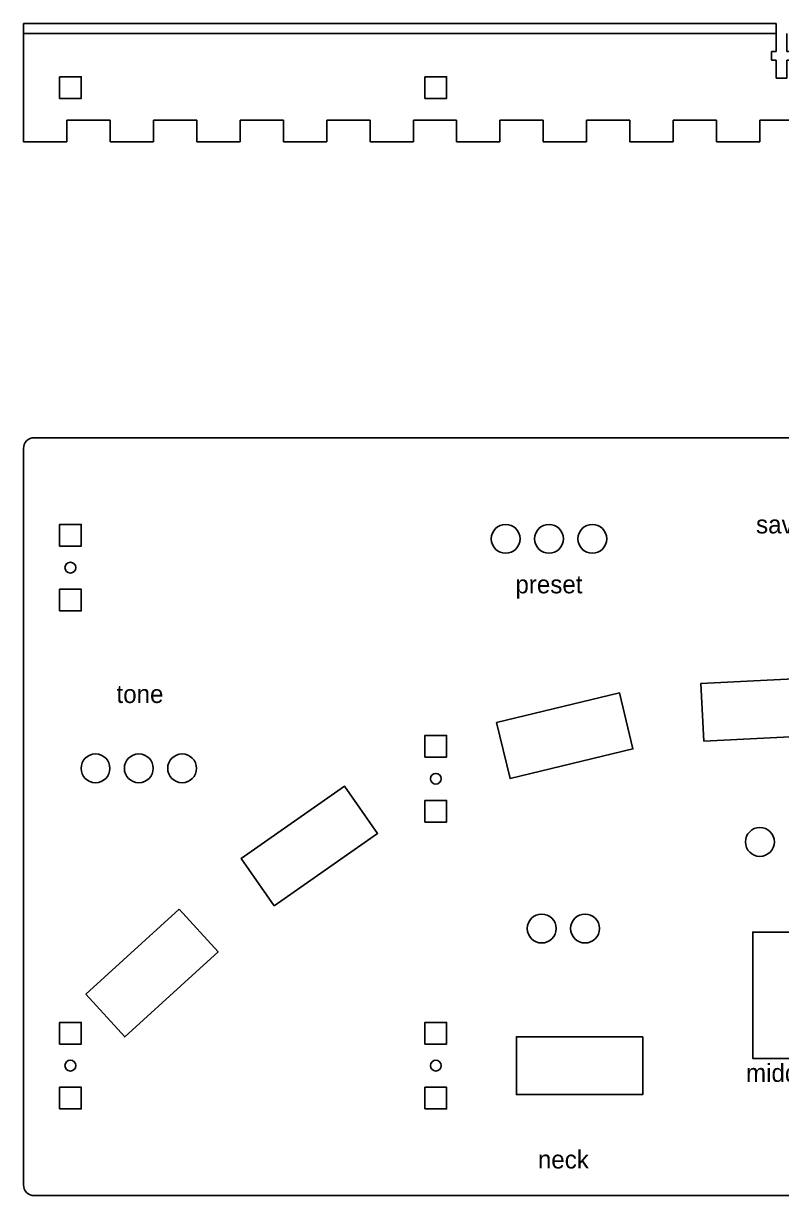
# Model space of a CAD drawing. Header units: millimetres. Extents: x -118 to 856, y -40 to 612.
# Drawn here: x 435.5 to 645.5, y -39.6 to 285.2 of the extents above; entities that cross this region are included whole.
import ezdxf
from ezdxf.enums import TextEntityAlignment as Align

# ---------------------------------------------------------------- set-up
doc = ezdxf.new("R2010")
doc.units = ezdxf.units.MM
doc.layers.add('Holes', color=1, linetype='Continuous')
doc.layers.add('text', color=5, linetype='Continuous')
doc.styles.get("Standard").update_dxf_attribs({"font": 'FreeSans.ttf'})

# ---------------------------------------------------------------- blocks, each defined once
blk = doc.blocks.new('footswitch')
blk.add_lwpolyline([(-22, -8), (-22, 8), (13, 8), (13, -8)], close=True)
blk = doc.blocks.new('Square hole unit')
for points in [[(-3, 6), (-3, 12), (3, 12), (3, 6)], [(-3, -12), (-3, -6), (3, -6), (3, -12)]]:
    blk.add_lwpolyline(points, close=True)
blk.add_circle((0, 0), 1.5)
blk = doc.blocks.new('M3 Bolt Nut Slot')
for p, q in [((-12.4, -3), (-12.4, 0)), ((-12.4, 0), (-7.4, 0)), ((-7.4, 0), (-7.4, 1.25)), ((-7.4, 1.25), (-5, 1.25)), ((-5, 1.25), (-5, 0)), ((-5, 0), (0, 0)), ((-7.4, -3), (-12.4, -3)), ((-7.4, -4.25), (-7.4, -3)), ((0, -3), (-5, -3)), ((-5, -3), (-5, -4.25)), ((-5, -4.25), (-7.4, -4.25))]:
    blk.add_line(p, q)
blk = doc.blocks.new('Front Panel')
for p, q in [((0, 0), (208.5, 0)), ((0, 0), (208.5, 0)), ((0, 0), (208.5, 0)), ((0, 0), (208.5, 0)), ((0, 0), (208.5, 0)), ((0, 0), (208.5, 0)), ((0, 0), (208.5, 0)), ((0, 0), (208.5, 0)), ((0, 0), (208.5, 0)), ((0, 0), (208.5, 0)), ((0, 0), (208.5, 0)), ((0, 0), (208.5, 0)), ((0, 0), (208.5, 0)), ((0, 0), (208.5, 0)), ((0, 0), (208.5, 0)), ((0, 0), (208.5, 0)), ((0, 0), (208.5, 0)), ((0, 0), (208.5, 0)), ((0, 0), (208.5, 0)), ((0, 0), (208.5, 0)), ((0, 0), (208.5, 0)), ((0, 0), (208.5, 0)), ((0, 0), (208.5, 0)), ((0, 0), (208.5, 0)), ((0, 0), (208.5, 0)), ((0, 0), (208.5, 0)), ((0, 0), (208.5, 0)), ((0, 0), (208.5, 0)), ((0, 0), (208.5, 0)), ((0, -32.798), (0, 0)), ((0, 0), (208.5, 0)), ((208.5, -2.798), (208.5, 0)), ((208.5, -2.798), (208.5, 0)), ((208.5, -2.798), (208.5, 0)), ((208.5, -2.798), (208.5, 0)), ((208.5, -2.798), (208.5, 0)), ((208.5, -2.798), (208.5, 0)), ((208.5, -2.798), (208.5, 0)), ((208.5, -2.798), (208.5, 0)), ((208.5, -2.798), (208.5, 0)), ((208.5, -2.798), (208.5, 0)), ((208.5, -2.798), (208.5, 0)), ((208.5, -2.798), (208.5, 0)), ((208.5, -2.798), (208.5, 0)), ((208.5, -2.798), (208.5, 0)), ((208.5, -2.798), (208.5, 0)), ((208.5, -2.798), (208.5, 0)), ((208.5, -2.798), (208.5, 0)), ((208.5, -2.798), (208.5, 0)), ((208.5, -2.798), (208.5, 0)), ((208.5, -2.798), (208.5, 0)), ((208.5, -2.798), (208.5, 0)), ((208.5, -2.798), (208.5, 0)), ((208.5, -2.798), (208.5, 0)), ((208.5, -2.798), (208.5, 0)), ((208.5, -2.798), (208.5, 0)), ((208.5, -2.798), (208.5, 0)), ((208.5, -2.798), (208.5, 0)), ((208.5, -2.798), (208.5, 0)), ((208.5, -2.798), (208.5, 0)), ((208.5, -2.798), (208.5, 0)), ((12, -32.798), (12, -26.798)), ((12, -26.798), (24, -26.798)), ((12, -32.798), (12, -26.798)), ((12, -26.798), (24, -26.798)), ((12, -32.798), (12, -26.798)), ((12, -26.798), (24, -26.798)), ((12, -32.798), (12, -26.798)), ((12, -26.798), (24, -26.798)), ((12, -32.798), (12, -26.798)), ((12, -26.798), (24, -26.798)), ((12, -32.798), (12, -26.798)), ((12, -26.798), (24, -26.798)), ((12, -32.798), (12, -26.798)), ((12, -26.798), (24, -26.798)), ((12, -32.798), (12, -26.798)), ((12, -26.798), (24, -26.798)), ((12, -32.798), (12, -26.798)), ((12, -26.798), (24, -26.798)), ((12, -32.798), (12, -26.798)), ((12, -26.798), (24, -26.798)), ((12, -32.798), (12, -26.798)), ((12, -26.798), (24, -26.798)), ((12, -32.798), (12, -26.798)), ((12, -26.798), (24, -26.798)), ((12, -32.798), (12, -26.798)), ((12, -26.798), (24, -26.798)), ((12, -32.798), (12, -26.798)), ((12, -26.798), (24, -26.798)), ((12, -32.798), (12, -26.798)), ((12, -26.798), (24, -26.798)), ((12, -32.798), (12, -26.798)), ((12, -26.798), (24, -26.798)), ((12, -32.798), (12, -26.798)), ((12, -26.798), (24, -26.798)), ((12, -32.798), (12, -26.798)), ((12, -26.798), (24, -26.798)), ((12, -32.798), (12, -26.798)), ((12, -26.798), (24, -26.798)), ((12, -32.798), (12, -26.798)), ((12, -26.798), (24, -26.798)), ((12, -32.798), (12, -26.798)), ((12, -26.798), (24, -26.798)), ((12, -32.798), (12, -26.798)), ((12, -26.798), (24, -26.798)), ((12, -32.798), (12, -26.798)), ((12, -26.798), (24, -26.798)), ((12, -32.798), (12, -26.798)), ((12, -26.798), (24, -26.798)), ((12, -32.798), (12, -26.798)), ((12, -26.798), (24, -26.798)), ((12, -32.798), (12, -26.798)), ((12, -26.798), (24, -26.798)), ((12, -32.798), (12, -26.798)), ((12, -26.798), (24, -26.798)), ((12, -32.798), (12, -26.798)), ((12, -26.798), (24, -26.798)), ((12, -32.798), (12, -26.798)), ((12, -26.798), (24, -26.798)), ((12, -32.798), (12, -26.798)), ((12, -26.798), (24, -26.798)), ((24, -26.798), (24, -32.798)), ((24, -26.798), (24, -32.798)), ((24, -26.798), (24, -32.798)), ((24, -26.798), (24, -32.798)), ((24, -26.798), (24, -32.798)), ((24, -26.798), (24, -32.798)), ((24, -26.798), (24, -32.798)), ((24, -26.798), (24, -32.798)), ((24, -26.798), (24, -32.798)), ((24, -26.798), (24, -32.798)), ((24, -26.798), (24, -32.798)), ((24, -26.798), (24, -32.798)), ((24, -26.798), (24, -32.798)), ((24, -26.798), (24, -32.798)), ((24, -26.798), (24, -32.798)), ((24, -26.798), (24, -32.798)), ((24, -26.798), (24, -32.798)), ((24, -26.798), (24, -32.798)), ((24, -26.798), (24, -32.798)), ((24, -26.798), (24, -32.798)), ((24, -26.798), (24, -32.798)), ((24, -26.798), (24, -32.798)), ((24, -26.798), (24, -32.798)), ((24, -26.798), (24, -32.798)), ((24, -26.798), (24, -32.798)), ((24, -26.798), (24, -32.798)), ((24, -26.798), (24, -32.798)), ((24, -26.798), (24, -32.798)), ((24, -26.798), (24, -32.798)), ((24, -26.798), (24, -32.798)), ((36, -32.798), (36, -26.798)), ((36, -26.798), (48, -26.798)), ((36, -32.798), (36, -26.798)), ((36, -26.798), (48, -26.798)), ((36, -32.798), (36, -26.798)), ((36, -26.798), (48, -26.798)), ((36, -32.798), (36, -26.798)), ((36, -26.798), (48, -26.798)), ((36, -32.798), (36, -26.798)), ((36, -26.798), (48, -26.798)), ((36, -32.798), (36, -26.798)), ((36, -26.798), (48, -26.798)), ((36, -32.798), (36, -26.798)), ((36, -26.798), (48, -26.798)), ((36, -32.798), (36, -26.798)), ((36, -26.798), (48, -26.798)), ((36, -32.798), (36, -26.798)), ((36, -26.798), (48, -26.798)), ((36, -32.798), (36, -26.798)), ((36, -26.798), (48, -26.798)), ((36, -32.798), (36, -26.798)), ((36, -26.798), (48, -26.798)), ((36, -32.798), (36, -26.798)), ((36, -26.798), (48, -26.798)), ((36, -32.798), (36, -26.798)), ((36, -26.798), (48, -26.798)), ((36, -32.798), (36, -26.798)), ((36, -26.798), (48, -26.798)), ((36, -32.798), (36, -26.798)), ((36, -26.798), (48, -26.798)), ((36, -32.798), (36, -26.798)), ((36, -26.798), (48, -26.798)), ((36, -32.798), (36, -26.798)), ((36, -26.798), (48, -26.798)), ((36, -32.798), (36, -26.798)), ((36, -26.798), (48, -26.798)), ((36, -32.798), (36, -26.798)), ((36, -26.798), (48, -26.798)), ((36, -32.798), (36, -26.798)), ((36, -26.798), (48, -26.798)), ((36, -32.798), (36, -26.798)), ((36, -26.798), (48, -26.798)), ((36, -32.798), (36, -26.798)), ((36, -26.798), (48, -26.798)), ((36, -32.798), (36, -26.798)), ((36, -26.798), (48, -26.798)), ((36, -32.798), (36, -26.798)), ((36, -26.798), (48, -26.798)), ((36, -32.798), (36, -26.798)), ((36, -26.798), (48, -26.798)), ((36, -32.798), (36, -26.798)), ((36, -26.798), (48, -26.798)), ((36, -32.798), (36, -26.798)), ((36, -26.798), (48, -26.798)), ((36, -32.798), (36, -26.798)), ((36, -26.798), (48, -26.798)), ((36, -32.798), (36, -26.798)), ((36, -26.798), (48, -26.798)), ((36, -32.798), (36, -26.798)), ((36, -26.798), (48, -26.798)), ((48, -26.798), (48, -32.798)), ((48, -26.798), (48, -32.798)), ((48, -26.798), (48, -32.798)), ((48, -26.798), (48, -32.798)), ((48, -26.798), (48, -32.798)), ((48, -26.798), (48, -32.798)), ((48, -26.798), (48, -32.798)), ((48, -26.798), (48, -32.798)), ((48, -26.798), (48, -32.798)), ((48, -26.798), (48, -32.798)), ((48, -26.798), (48, -32.798)), ((48, -26.798), (48, -32.798)), ((48, -26.798), (48, -32.798)), ((48, -26.798), (48, -32.798)), ((48, -26.798), (48, -32.798)), ((48, -26.798), (48, -32.798)), ((48, -26.798), (48, -32.798)), ((48, -26.798), (48, -32.798)), ((48, -26.798), (48, -32.798)), ((48, -26.798), (48, -32.798)), ((48, -26.798), (48, -32.798)), ((48, -26.798), (48, -32.798)), ((48, -26.798), (48, -32.798)), ((48, -26.798), (48, -32.798)), ((48, -26.798), (48, -32.798)), ((48, -26.798), (48, -32.798)), ((48, -26.798), (48, -32.798)), ((48, -26.798), (48, -32.798)), ((48, -26.798), (48, -32.798)), ((48, -26.798), (48, -32.798)), ((60, -32.798), (60, -26.798)), ((60, -26.798), (72, -26.798)), ((60, -32.798), (60, -26.798)), ((60, -26.798), (72, -26.798)), ((60, -32.798), (60, -26.798)), ((60, -26.798), (72, -26.798)), ((60, -32.798), (60, -26.798)), ((60, -26.798), (72, -26.798)), ((60, -32.798), (60, -26.798)), ((60, -26.798), (72, -26.798)), ((60, -32.798), (60, -26.798)), ((60, -26.798), (72, -26.798)), ((60, -32.798), (60, -26.798)), ((60, -26.798), (72, -26.798)), ((60, -32.798), (60, -26.798)), ((60, -26.798), (72, -26.798)), ((60, -32.798), (60, -26.798)), ((60, -26.798), (72, -26.798)), ((60, -32.798), (60, -26.798)), ((60, -26.798), (72, -26.798)), ((60, -32.798), (60, -26.798)), ((60, -26.798), (72, -26.798)), ((60, -32.798), (60, -26.798)), ((60, -26.798), (72, -26.798)), ((60, -32.798), (60, -26.798)), ((60, -26.798), (72, -26.798)), ((60, -32.798), (60, -26.798)), ((60, -26.798), (72, -26.798)), ((60, -32.798), (60, -26.798)), ((60, -26.798), (72, -26.798)), ((60, -32.798), (60, -26.798)), ((60, -26.798), (72, -26.798)), ((60, -32.798), (60, -26.798)), ((60, -26.798), (72, -26.798)), ((60, -32.798), (60, -26.798)), ((60, -26.798), (72, -26.798)), ((60, -32.798), (60, -26.798)), ((60, -26.798), (72, -26.798)), ((60, -32.798), (60, -26.798)), ((60, -26.798), (72, -26.798)), ((60, -32.798), (60, -26.798)), ((60, -26.798), (72, -26.798)), ((60, -32.798), (60, -26.798)), ((60, -26.798), (72, -26.798)), ((60, -32.798), (60, -26.798)), ((60, -26.798), (72, -26.798)), ((60, -32.798), (60, -26.798)), ((60, -26.798), (72, -26.798)), ((60, -32.798), (60, -26.798)), ((60, -26.798), (72, -26.798)), ((60, -32.798), (60, -26.798)), ((60, -26.798), (72, -26.798)), ((60, -32.798), (60, -26.798)), ((60, -26.798), (72, -26.798)), ((60, -32.798), (60, -26.798)), ((60, -26.798), (72, -26.798)), ((60, -32.798), (60, -26.798)), ((60, -26.798), (72, -26.798)), ((60, -32.798), (60, -26.798)), ((60, -26.798), (72, -26.798)), ((72, -26.798), (72, -32.798)), ((72, -26.798), (72, -32.798)), ((72, -26.798), (72, -32.798)), ((72, -26.798), (72, -32.798)), ((72, -26.798), (72, -32.798)), ((72, -26.798), (72, -32.798)), ((72, -26.798), (72, -32.798)), ((72, -26.798), (72, -32.798)), ((72, -26.798), (72, -32.798)), ((72, -26.798), (72, -32.798)), ((72, -26.798), (72, -32.798)), ((72, -26.798), (72, -32.798)), ((72, -26.798), (72, -32.798)), ((72, -26.798), (72, -32.798)), ((72, -26.798), (72, -32.798)), ((72, -26.798), (72, -32.798)), ((72, -26.798), (72, -32.798)), ((72, -26.798), (72, -32.798)), ((72, -26.798), (72, -32.798)), ((72, -26.798), (72, -32.798)), ((72, -26.798), (72, -32.798)), ((72, -26.798), (72, -32.798)), ((72, -26.798), (72, -32.798)), ((72, -26.798), (72, -32.798)), ((72, -26.798), (72, -32.798)), ((72, -26.798), (72, -32.798)), ((72, -26.798), (72, -32.798)), ((72, -26.798), (72, -32.798)), ((72, -26.798), (72, -32.798)), ((72, -26.798), (72, -32.798)), ((84, -32.798), (84, -26.798)), ((84, -26.798), (96, -26.798)), ((84, -32.798), (84, -26.798)), ((84, -26.798), (96, -26.798)), ((84, -32.798), (84, -26.798)), ((84, -26.798), (96, -26.798)), ((84, -32.798), (84, -26.798)), ((84, -26.798), (96, -26.798)), ((84, -32.798), (84, -26.798)), ((84, -26.798), (96, -26.798)), ((84, -32.798), (84, -26.798)), ((84, -26.798), (96, -26.798)), ((84, -32.798), (84, -26.798)), ((84, -26.798), (96, -26.798)), ((84, -32.798), (84, -26.798)), ((84, -26.798), (96, -26.798)), ((84, -32.798), (84, -26.798)), ((84, -26.798), (96, -26.798)), ((84, -32.798), (84, -26.798)), ((84, -26.798), (96, -26.798)), ((84, -32.798), (84, -26.798)), ((84, -26.798), (96, -26.798)), ((84, -32.798), (84, -26.798)), ((84, -26.798), (96, -26.798)), ((84, -32.798), (84, -26.798)), ((84, -26.798), (96, -26.798)), ((84, -32.798), (84, -26.798)), ((84, -26.798), (96, -26.798)), ((84, -32.798), (84, -26.798)), ((84, -26.798), (96, -26.798)), ((84, -32.798), (84, -26.798)), ((84, -26.798), (96, -26.798)), ((84, -32.798), (84, -26.798)), ((84, -26.798), (96, -26.798)), ((84, -32.798), (84, -26.798)), ((84, -26.798), (96, -26.798)), ((84, -32.798), (84, -26.798)), ((84, -26.798), (96, -26.798)), ((84, -32.798), (84, -26.798)), ((84, -26.798), (96, -26.798)), ((84, -32.798), (84, -26.798)), ((84, -26.798), (96, -26.798)), ((84, -32.798), (84, -26.798)), ((84, -26.798), (96, -26.798)), ((84, -32.798), (84, -26.798)), ((84, -26.798), (96, -26.798)), ((84, -32.798), (84, -26.798)), ((84, -26.798), (96, -26.798)), ((84, -32.798), (84, -26.798)), ((84, -26.798), (96, -26.798)), ((84, -32.798), (84, -26.798)), ((84, -26.798), (96, -26.798)), ((84, -32.798), (84, -26.798)), ((84, -26.798), (96, -26.798)), ((84, -32.798), (84, -26.798)), ((84, -26.798), (96, -26.798)), ((84, -32.798), (84, -26.798)), ((84, -26.798), (96, -26.798)), ((84, -32.798), (84, -26.798)), ((84, -26.798), (96, -26.798)), ((96, -26.798), (96, -32.798)), ((96, -26.798), (96, -32.798)), ((96, -26.798), (96, -32.798)), ((96, -26.798), (96, -32.798)), ((96, -26.798), (96, -32.798)), ((96, -26.798), (96, -32.798)), ((96, -26.798), (96, -32.798)), ((96, -26.798), (96, -32.798)), ((96, -26.798), (96, -32.798)), ((96, -26.798), (96, -32.798)), ((96, -26.798), (96, -32.798)), ((96, -26.798), (96, -32.798)), ((96, -26.798), (96, -32.798)), ((96, -26.798), (96, -32.798)), ((96, -26.798), (96, -32.798)), ((96, -26.798), (96, -32.798)), ((96, -26.798), (96, -32.798)), ((96, -26.798), (96, -32.798)), ((96, -26.798), (96, -32.798)), ((96, -26.798), (96, -32.798)), ((96, -26.798), (96, -32.798)), ((96, -26.798), (96, -32.798)), ((96, -26.798), (96, -32.798)), ((96, -26.798), (96, -32.798)), ((96, -26.798), (96, -32.798)), ((96, -26.798), (96, -32.798)), ((96, -26.798), (96, -32.798)), ((96, -26.798), (96, -32.798)), ((96, -26.798), (96, -32.798)), ((96, -26.798), (96, -32.798)), ((108, -32.798), (108, -26.798)), ((108, -26.798), (120, -26.798)), ((108, -32.798), (108, -26.798)), ((108, -26.798), (120, -26.798)), ((108, -32.798), (108, -26.798)), ((108, -26.798), (120, -26.798)), ((108, -32.798), (108, -26.798)), ((108, -26.798), (120, -26.798)), ((108, -32.798), (108, -26.798)), ((108, -26.798), (120, -26.798)), ((108, -32.798), (108, -26.798)), ((108, -26.798), (120, -26.798)), ((108, -32.798), (108, -26.798)), ((108, -26.798), (120, -26.798)), ((108, -32.798), (108, -26.798)), ((108, -26.798), (120, -26.798)), ((108, -32.798), (108, -26.798)), ((108, -26.798), (120, -26.798)), ((108, -32.798), (108, -26.798)), ((108, -26.798), (120, -26.798)), ((108, -32.798), (108, -26.798)), ((108, -26.798), (120, -26.798)), ((108, -32.798), (108, -26.798)), ((108, -26.798), (120, -26.798)), ((108, -32.798), (108, -26.798)), ((108, -26.798), (120, -26.798)), ((108, -32.798), (108, -26.798)), ((108, -26.798), (120, -26.798)), ((108, -32.798), (108, -26.798)), ((108, -26.798), (120, -26.798)), ((108, -32.798), (108, -26.798)), ((108, -26.798), (120, -26.798)), ((108, -32.798), (108, -26.798)), ((108, -26.798), (120, -26.798)), ((108, -32.798), (108, -26.798)), ((108, -26.798), (120, -26.798)), ((108, -32.798), (108, -26.798)), ((108, -26.798), (120, -26.798)), ((108, -32.798), (108, -26.798)), ((108, -26.798), (120, -26.798)), ((108, -32.798), (108, -26.798)), ((108, -26.798), (120, -26.798)), ((108, -32.798), (108, -26.798)), ((108, -26.798), (120, -26.798)), ((108, -32.798), (108, -26.798)), ((108, -26.798), (120, -26.798)), ((108, -32.798), (108, -26.798)), ((108, -26.798), (120, -26.798)), ((108, -32.798), (108, -26.798)), ((108, -26.798), (120, -26.798)), ((108, -32.798), (108, -26.798)), ((108, -26.798), (120, -26.798)), ((108, -32.798), (108, -26.798)), ((108, -26.798), (120, -26.798)), ((108, -32.798), (108, -26.798)), ((108, -26.798), (120, -26.798)), ((108, -32.798), (108, -26.798)), ((108, -26.798), (120, -26.798)), ((108, -32.798), (108, -26.798)), ((108, -26.798), (120, -26.798)), ((120, -26.798), (120, -32.798)), ((120, -26.798), (120, -32.798)), ((120, -26.798), (120, -32.798)), ((120, -26.798), (120, -32.798)), ((120, -26.798), (120, -32.798)), ((120, -26.798), (120, -32.798)), ((120, -26.798), (120, -32.798)), ((120, -26.798), (120, -32.798)), ((120, -26.798), (120, -32.798)), ((120, -26.798), (120, -32.798)), ((120, -26.798), (120, -32.798)), ((120, -26.798), (120, -32.798)), ((120, -26.798), (120, -32.798)), ((120, -26.798), (120, -32.798)), ((120, -26.798), (120, -32.798)), ((120, -26.798), (120, -32.798)), ((120, -26.798), (120, -32.798)), ((120, -26.798), (120, -32.798)), ((120, -26.798), (120, -32.798)), ((120, -26.798), (120, -32.798)), ((120, -26.798), (120, -32.798)), ((120, -26.798), (120, -32.798)), ((120, -26.798), (120, -32.798)), ((120, -26.798), (120, -32.798)), ((120, -26.798), (120, -32.798)), ((120, -26.798), (120, -32.798)), ((120, -26.798), (120, -32.798)), ((120, -26.798), (120, -32.798)), ((120, -26.798), (120, -32.798)), ((120, -26.798), (120, -32.798)), ((132, -32.798), (132, -26.798)), ((132, -26.798), (144, -26.798)), ((132, -32.798), (132, -26.798)), ((132, -26.798), (144, -26.798)), ((132, -32.798), (132, -26.798)), ((132, -26.798), (144, -26.798)), ((132, -32.798), (132, -26.798)), ((132, -26.798), (144, -26.798)), ((132, -32.798), (132, -26.798)), ((132, -26.798), (144, -26.798)), ((132, -32.798), (132, -26.798)), ((132, -26.798), (144, -26.798)), ((132, -32.798), (132, -26.798)), ((132, -26.798), (144, -26.798)), ((132, -32.798), (132, -26.798)), ((132, -26.798), (144, -26.798)), ((132, -32.798), (132, -26.798)), ((132, -26.798), (144, -26.798)), ((132, -32.798), (132, -26.798)), ((132, -26.798), (144, -26.798)), ((132, -32.798), (132, -26.798)), ((132, -26.798), (144, -26.798)), ((132, -32.798), (132, -26.798)), ((132, -26.798), (144, -26.798)), ((132, -32.798), (132, -26.798)), ((132, -26.798), (144, -26.798)), ((132, -32.798), (132, -26.798)), ((132, -26.798), (144, -26.798)), ((132, -32.798), (132, -26.798)), ((132, -26.798), (144, -26.798)), ((132, -32.798), (132, -26.798)), ((132, -26.798), (144, -26.798)), ((132, -32.798), (132, -26.798)), ((132, -26.798), (144, -26.798)), ((132, -32.798), (132, -26.798)), ((132, -26.798), (144, -26.798)), ((132, -32.798), (132, -26.798)), ((132, -26.798), (144, -26.798)), ((132, -32.798), (132, -26.798)), ((132, -26.798), (144, -26.798)), ((132, -32.798), (132, -26.798)), ((132, -26.798), (144, -26.798)), ((132, -32.798), (132, -26.798)), ((132, -26.798), (144, -26.798)), ((132, -32.798), (132, -26.798)), ((132, -26.798), (144, -26.798)), ((132, -32.798), (132, -26.798)), ((132, -26.798), (144, -26.798)), ((132, -32.798), (132, -26.798)), ((132, -26.798), (144, -26.798)), ((132, -32.798), (132, -26.798)), ((132, -26.798), (144, -26.798)), ((132, -32.798), (132, -26.798)), ((132, -26.798), (144, -26.798)), ((132, -32.798), (132, -26.798)), ((132, -26.798), (144, -26.798)), ((132, -32.798), (132, -26.798)), ((132, -26.798), (144, -26.798)), ((132, -32.798), (132, -26.798)), ((132, -26.798), (144, -26.798)), ((144, -26.798), (144, -32.798)), ((144, -26.798), (144, -32.798)), ((144, -26.798), (144, -32.798)), ((144, -26.798), (144, -32.798)), ((144, -26.798), (144, -32.798)), ((144, -26.798), (144, -32.798)), ((144, -26.798), (144, -32.798)), ((144, -26.798), (144, -32.798)), ((144, -26.798), (144, -32.798)), ((144, -26.798), (144, -32.798)), ((144, -26.798), (144, -32.798)), ((144, -26.798), (144, -32.798)), ((144, -26.798), (144, -32.798)), ((144, -26.798), (144, -32.798)), ((144, -26.798), (144, -32.798)), ((144, -26.798), (144, -32.798)), ((144, -26.798), (144, -32.798)), ((144, -26.798), (144, -32.798)), ((144, -26.798), (144, -32.798)), ((144, -26.798), (144, -32.798)), ((144, -26.798), (144, -32.798)), ((144, -26.798), (144, -32.798)), ((144, -26.798), (144, -32.798)), ((144, -26.798), (144, -32.798)), ((144, -26.798), (144, -32.798)), ((144, -26.798), (144, -32.798)), ((144, -26.798), (144, -32.798)), ((144, -26.798), (144, -32.798)), ((144, -26.798), (144, -32.798)), ((144, -26.798), (144, -32.798)), ((156, -32.798), (156, -26.798)), ((156, -26.798), (168, -26.798)), ((156, -32.798), (156, -26.798)), ((156, -26.798), (168, -26.798)), ((156, -32.798), (156, -26.798)), ((156, -26.798), (168, -26.798)), ((156, -32.798), (156, -26.798)), ((156, -26.798), (168, -26.798)), ((156, -32.798), (156, -26.798)), ((156, -26.798), (168, -26.798)), ((156, -32.798), (156, -26.798)), ((156, -26.798), (168, -26.798)), ((156, -32.798), (156, -26.798)), ((156, -26.798), (168, -26.798)), ((156, -32.798), (156, -26.798)), ((156, -26.798), (168, -26.798)), ((156, -32.798), (156, -26.798)), ((156, -26.798), (168, -26.798)), ((156, -32.798), (156, -26.798)), ((156, -26.798), (168, -26.798)), ((156, -32.798), (156, -26.798)), ((156, -26.798), (168, -26.798)), ((156, -32.798), (156, -26.798)), ((156, -26.798), (168, -26.798)), ((156, -32.798), (156, -26.798)), ((156, -26.798), (168, -26.798)), ((156, -32.798), (156, -26.798)), ((156, -26.798), (168, -26.798)), ((156, -32.798), (156, -26.798)), ((156, -26.798), (168, -26.798)), ((156, -32.798), (156, -26.798)), ((156, -26.798), (168, -26.798)), ((156, -32.798), (156, -26.798)), ((156, -26.798), (168, -26.798)), ((156, -32.798), (156, -26.798)), ((156, -26.798), (168, -26.798)), ((156, -32.798), (156, -26.798)), ((156, -26.798), (168, -26.798)), ((156, -32.798), (156, -26.798)), ((156, -26.798), (168, -26.798)), ((156, -32.798), (156, -26.798)), ((156, -26.798), (168, -26.798)), ((156, -32.798), (156, -26.798)), ((156, -26.798), (168, -26.798)), ((156, -32.798), (156, -26.798)), ((156, -26.798), (168, -26.798)), ((156, -32.798), (156, -26.798)), ((156, -26.798), (168, -26.798)), ((156, -32.798), (156, -26.798)), ((156, -26.798), (168, -26.798)), ((156, -32.798), (156, -26.798)), ((156, -26.798), (168, -26.798)), ((156, -32.798), (156, -26.798)), ((156, -26.798), (168, -26.798)), ((156, -32.798), (156, -26.798)), ((156, -26.798), (168, -26.798)), ((156, -32.798), (156, -26.798)), ((156, -26.798), (168, -26.798)), ((156, -32.798), (156, -26.798)), ((156, -26.798), (168, -26.798)), ((168, -26.798), (168, -32.798)), ((168, -26.798), (168, -32.798)), ((168, -26.798), (168, -32.798)), ((168, -26.798), (168, -32.798)), ((168, -26.798), (168, -32.798)), ((168, -26.798), (168, -32.798)), ((168, -26.798), (168, -32.798)), ((168, -26.798), (168, -32.798)), ((168, -26.798), (168, -32.798)), ((168, -26.798), (168, -32.798)), ((168, -26.798), (168, -32.798)), ((168, -26.798), (168, -32.798)), ((168, -26.798), (168, -32.798)), ((168, -26.798), (168, -32.798)), ((168, -26.798), (168, -32.798)), ((168, -26.798), (168, -32.798)), ((168, -26.798), (168, -32.798)), ((168, -26.798), (168, -32.798)), ((168, -26.798), (168, -32.798)), ((168, -26.798), (168, -32.798)), ((168, -26.798), (168, -32.798)), ((168, -26.798), (168, -32.798)), ((168, -26.798), (168, -32.798)), ((168, -26.798), (168, -32.798)), ((168, -26.798), (168, -32.798)), ((168, -26.798), (168, -32.798)), ((168, -26.798), (168, -32.798)), ((168, -26.798), (168, -32.798)), ((168, -26.798), (168, -32.798)), ((168, -26.798), (168, -32.798)), ((180, -32.798), (180, -26.798)), ((180, -26.798), (192, -26.798)), ((180, -32.798), (180, -26.798)), ((180, -26.798), (192, -26.798)), ((180, -32.798), (180, -26.798)), ((180, -26.798), (192, -26.798)), ((180, -32.798), (180, -26.798)), ((180, -26.798), (192, -26.798)), ((180, -32.798), (180, -26.798)), ((180, -26.798), (192, -26.798)), ((180, -32.798), (180, -26.798)), ((180, -26.798), (192, -26.798)), ((180, -32.798), (180, -26.798)), ((180, -26.798), (192, -26.798)), ((180, -32.798), (180, -26.798)), ((180, -26.798), (192, -26.798)), ((180, -32.798), (180, -26.798)), ((180, -26.798), (192, -26.798)), ((180, -32.798), (180, -26.798)), ((180, -26.798), (192, -26.798)), ((180, -32.798), (180, -26.798)), ((180, -26.798), (192, -26.798)), ((180, -32.798), (180, -26.798)), ((180, -26.798), (192, -26.798)), ((180, -32.798), (180, -26.798)), ((180, -26.798), (192, -26.798)), ((180, -32.798), (180, -26.798)), ((180, -26.798), (192, -26.798)), ((180, -32.798), (180, -26.798)), ((180, -26.798), (192, -26.798)), ((180, -32.798), (180, -26.798)), ((180, -26.798), (192, -26.798)), ((180, -32.798), (180, -26.798)), ((180, -26.798), (192, -26.798)), ((180, -32.798), (180, -26.798)), ((180, -26.798), (192, -26.798)), ((180, -32.798), (180, -26.798)), ((180, -26.798), (192, -26.798)), ((180, -32.798), (180, -26.798)), ((180, -26.798), (192, -26.798)), ((180, -32.798), (180, -26.798)), ((180, -26.798), (192, -26.798)), ((180, -32.798), (180, -26.798)), ((180, -26.798), (192, -26.798)), ((180, -32.798), (180, -26.798)), ((180, -26.798), (192, -26.798)), ((180, -32.798), (180, -26.798)), ((180, -26.798), (192, -26.798)), ((180, -32.798), (180, -26.798)), ((180, -26.798), (192, -26.798)), ((180, -32.798), (180, -26.798)), ((180, -26.798), (192, -26.798)), ((180, -32.798), (180, -26.798)), ((180, -26.798), (192, -26.798)), ((180, -32.798), (180, -26.798)), ((180, -26.798), (192, -26.798)), ((180, -32.798), (180, -26.798)), ((180, -26.798), (192, -26.798)), ((180, -32.798), (180, -26.798)), ((180, -26.798), (192, -26.798)), ((192, -26.798), (192, -32.798)), ((192, -26.798), (192, -32.798)), ((192, -26.798), (192, -32.798)), ((192, -26.798), (192, -32.798)), ((192, -26.798), (192, -32.798)), ((192, -26.798), (192, -32.798)), ((192, -26.798), (192, -32.798)), ((192, -26.798), (192, -32.798)), ((192, -26.798), (192, -32.798)), ((192, -26.798), (192, -32.798)), ((192, -26.798), (192, -32.798)), ((192, -26.798), (192, -32.798)), ((192, -26.798), (192, -32.798)), ((192, -26.798), (192, -32.798)), ((192, -26.798), (192, -32.798)), ((192, -26.798), (192, -32.798)), ((192, -26.798), (192, -32.798)), ((192, -26.798), (192, -32.798)), ((192, -26.798), (192, -32.798)), ((192, -26.798), (192, -32.798)), ((192, -26.798), (192, -32.798)), ((192, -26.798), (192, -32.798)), ((192, -26.798), (192, -32.798)), ((192, -26.798), (192, -32.798)), ((192, -26.798), (192, -32.798)), ((192, -26.798), (192, -32.798)), ((192, -26.798), (192, -32.798)), ((192, -26.798), (192, -32.798)), ((192, -26.798), (192, -32.798)), ((192, -26.798), (192, -32.798)), ((204, -32.798), (204, -26.798)), ((204, -26.798), (216, -26.798)), ((204, -32.798), (204, -26.798)), ((204, -26.798), (216, -26.798)), ((204, -32.798), (204, -26.798)), ((204, -26.798), (216, -26.798)), ((204, -32.798), (204, -26.798)), ((204, -26.798), (216, -26.798)), ((204, -32.798), (204, -26.798)), ((204, -26.798), (216, -26.798)), ((204, -32.798), (204, -26.798)), ((204, -26.798), (216, -26.798)), ((204, -32.798), (204, -26.798)), ((204, -26.798), (216, -26.798)), ((204, -32.798), (204, -26.798)), ((204, -26.798), (216, -26.798)), ((204, -32.798), (204, -26.798)), ((204, -26.798), (216, -26.798)), ((204, -32.798), (204, -26.798)), ((204, -26.798), (216, -26.798)), ((204, -32.798), (204, -26.798)), ((204, -26.798), (216, -26.798)), ((204, -32.798), (204, -26.798)), ((204, -26.798), (216, -26.798)), ((204, -32.798), (204, -26.798)), ((204, -26.798), (216, -26.798)), ((204, -32.798), (204, -26.798)), ((204, -26.798), (216, -26.798)), ((204, -32.798), (204, -26.798)), ((204, -26.798), (216, -26.798)), ((204, -32.798), (204, -26.798)), ((204, -26.798), (216, -26.798)), ((204, -32.798), (204, -26.798)), ((204, -26.798), (216, -26.798)), ((204, -32.798), (204, -26.798)), ((204, -26.798), (216, -26.798)), ((204, -32.798), (204, -26.798)), ((204, -26.798), (216, -26.798)), ((204, -32.798), (204, -26.798)), ((204, -26.798), (216, -26.798)), ((204, -32.798), (204, -26.798)), ((204, -26.798), (216, -26.798)), ((204, -32.798), (204, -26.798)), ((204, -26.798), (216, -26.798)), ((204, -32.798), (204, -26.798)), ((204, -26.798), (216, -26.798)), ((204, -32.798), (204, -26.798)), ((204, -26.798), (216, -26.798)), ((204, -32.798), (204, -26.798)), ((204, -26.798), (216, -26.798)), ((204, -32.798), (204, -26.798)), ((204, -26.798), (216, -26.798)), ((204, -32.798), (204, -26.798)), ((204, -26.798), (216, -26.798)), ((204, -32.798), (204, -26.798)), ((204, -26.798), (216, -26.798)), ((204, -32.798), (204, -26.798)), ((204, -26.798), (216, -26.798)), ((204, -32.798), (204, -26.798)), ((204, -26.798), (216, -26.798)), ((0, -32.798), (12, -32.798)), ((0, -32.798), (12, -32.798)), ((0, -32.798), (12, -32.798)), ((0, -32.798), (12, -32.798)), ((0, -32.798), (12, -32.798)), ((0, -32.798), (12, -32.798)), ((0, -32.798), (12, -32.798)), ((0, -32.798), (12, -32.798)), ((0, -32.798), (12, -32.798)), ((0, -32.798), (12, -32.798)), ((0, -32.798), (12, -32.798)), ((0, -32.798), (12, -32.798)), ((0, -32.798), (12, -32.798)), ((0, -32.798), (12, -32.798)), ((0, -32.798), (12, -32.798)), ((0, -32.798), (12, -32.798)), ((0, -32.798), (12, -32.798)), ((0, -32.798), (12, -32.798)), ((0, -32.798), (12, -32.798)), ((0, -32.798), (12, -32.798)), ((0, -32.798), (12, -32.798)), ((0, -32.798), (12, -32.798)), ((0, -32.798), (12, -32.798)), ((0, -32.798), (12, -32.798)), ((0, -32.798), (12, -32.798)), ((0, -32.798), (12, -32.798)), ((0, -32.798), (12, -32.798)), ((0, -32.798), (12, -32.798)), ((0, -32.798), (12, -32.798)), ((0, -32.798), (12, -32.798)), ((24, -32.798), (36, -32.798)), ((24, -32.798), (36, -32.798)), ((24, -32.798), (36, -32.798)), ((24, -32.798), (36, -32.798)), ((24, -32.798), (36, -32.798)), ((24, -32.798), (36, -32.798)), ((24, -32.798), (36, -32.798)), ((24, -32.798), (36, -32.798)), ((24, -32.798), (36, -32.798)), ((24, -32.798), (36, -32.798)), ((24, -32.798), (36, -32.798)), ((24, -32.798), (36, -32.798)), ((24, -32.798), (36, -32.798)), ((24, -32.798), (36, -32.798)), ((24, -32.798), (36, -32.798)), ((24, -32.798), (36, -32.798)), ((24, -32.798), (36, -32.798)), ((24, -32.798), (36, -32.798)), ((24, -32.798), (36, -32.798)), ((24, -32.798), (36, -32.798)), ((24, -32.798), (36, -32.798)), ((24, -32.798), (36, -32.798)), ((24, -32.798), (36, -32.798)), ((24, -32.798), (36, -32.798)), ((24, -32.798), (36, -32.798)), ((24, -32.798), (36, -32.798)), ((24, -32.798), (36, -32.798)), ((24, -32.798), (36, -32.798)), ((24, -32.798), (36, -32.798)), ((24, -32.798), (36, -32.798)), ((48, -32.798), (60, -32.798)), ((48, -32.798), (60, -32.798)), ((48, -32.798), (60, -32.798)), ((48, -32.798), (60, -32.798)), ((48, -32.798), (60, -32.798)), ((48, -32.798), (60, -32.798)), ((48, -32.798), (60, -32.798)), ((48, -32.798), (60, -32.798)), ((48, -32.798), (60, -32.798)), ((48, -32.798), (60, -32.798)), ((48, -32.798), (60, -32.798)), ((48, -32.798), (60, -32.798)), ((48, -32.798), (60, -32.798)), ((48, -32.798), (60, -32.798)), ((48, -32.798), (60, -32.798)), ((48, -32.798), (60, -32.798)), ((48, -32.798), (60, -32.798)), ((48, -32.798), (60, -32.798)), ((48, -32.798), (60, -32.798)), ((48, -32.798), (60, -32.798)), ((48, -32.798), (60, -32.798)), ((48, -32.798), (60, -32.798)), ((48, -32.798), (60, -32.798)), ((48, -32.798), (60, -32.798)), ((48, -32.798), (60, -32.798)), ((48, -32.798), (60, -32.798)), ((48, -32.798), (60, -32.798)), ((48, -32.798), (60, -32.798)), ((48, -32.798), (60, -32.798)), ((48, -32.798), (60, -32.798)), ((72, -32.798), (84, -32.798)), ((72, -32.798), (84, -32.798)), ((72, -32.798), (84, -32.798)), ((72, -32.798), (84, -32.798)), ((72, -32.798), (84, -32.798)), ((72, -32.798), (84, -32.798)), ((72, -32.798), (84, -32.798)), ((72, -32.798), (84, -32.798)), ((72, -32.798), (84, -32.798)), ((72, -32.798), (84, -32.798)), ((72, -32.798), (84, -32.798)), ((72, -32.798), (84, -32.798)), ((72, -32.798), (84, -32.798)), ((72, -32.798), (84, -32.798)), ((72, -32.798), (84, -32.798)), ((72, -32.798), (84, -32.798)), ((72, -32.798), (84, -32.798)), ((72, -32.798), (84, -32.798)), ((72, -32.798), (84, -32.798)), ((72, -32.798), (84, -32.798)), ((72, -32.798), (84, -32.798)), ((72, -32.798), (84, -32.798)), ((72, -32.798), (84, -32.798)), ((72, -32.798), (84, -32.798)), ((72, -32.798), (84, -32.798)), ((72, -32.798), (84, -32.798)), ((72, -32.798), (84, -32.798)), ((72, -32.798), (84, -32.798)), ((72, -32.798), (84, -32.798)), ((72, -32.798), (84, -32.798)), ((96, -32.798), (108, -32.798)), ((96, -32.798), (108, -32.798)), ((96, -32.798), (108, -32.798)), ((96, -32.798), (108, -32.798)), ((96, -32.798), (108, -32.798)), ((96, -32.798), (108, -32.798)), ((96, -32.798), (108, -32.798)), ((96, -32.798), (108, -32.798)), ((96, -32.798), (108, -32.798)), ((96, -32.798), (108, -32.798)), ((96, -32.798), (108, -32.798)), ((96, -32.798), (108, -32.798)), ((96, -32.798), (108, -32.798)), ((96, -32.798), (108, -32.798)), ((96, -32.798), (108, -32.798)), ((96, -32.798), (108, -32.798)), ((96, -32.798), (108, -32.798)), ((96, -32.798), (108, -32.798)), ((96, -32.798), (108, -32.798)), ((96, -32.798), (108, -32.798)), ((96, -32.798), (108, -32.798)), ((96, -32.798), (108, -32.798)), ((96, -32.798), (108, -32.798)), ((96, -32.798), (108, -32.798)), ((96, -32.798), (108, -32.798)), ((96, -32.798), (108, -32.798)), ((96, -32.798), (108, -32.798)), ((96, -32.798), (108, -32.798)), ((96, -32.798), (108, -32.798)), ((96, -32.798), (108, -32.798)), ((120, -32.798), (132, -32.798)), ((120, -32.798), (132, -32.798)), ((120, -32.798), (132, -32.798)), ((120, -32.798), (132, -32.798)), ((120, -32.798), (132, -32.798)), ((120, -32.798), (132, -32.798)), ((120, -32.798), (132, -32.798)), ((120, -32.798), (132, -32.798)), ((120, -32.798), (132, -32.798)), ((120, -32.798), (132, -32.798)), ((120, -32.798), (132, -32.798)), ((120, -32.798), (132, -32.798)), ((120, -32.798), (132, -32.798)), ((120, -32.798), (132, -32.798)), ((120, -32.798), (132, -32.798)), ((120, -32.798), (132, -32.798)), ((120, -32.798), (132, -32.798)), ((120, -32.798), (132, -32.798)), ((120, -32.798), (132, -32.798)), ((120, -32.798), (132, -32.798)), ((120, -32.798), (132, -32.798)), ((120, -32.798), (132, -32.798)), ((120, -32.798), (132, -32.798)), ((120, -32.798), (132, -32.798)), ((120, -32.798), (132, -32.798)), ((120, -32.798), (132, -32.798)), ((120, -32.798), (132, -32.798)), ((120, -32.798), (132, -32.798)), ((120, -32.798), (132, -32.798)), ((120, -32.798), (132, -32.798)), ((144, -32.798), (156, -32.798)), ((144, -32.798), (156, -32.798)), ((144, -32.798), (156, -32.798)), ((144, -32.798), (156, -32.798)), ((144, -32.798), (156, -32.798)), ((144, -32.798), (156, -32.798)), ((144, -32.798), (156, -32.798)), ((144, -32.798), (156, -32.798)), ((144, -32.798), (156, -32.798)), ((144, -32.798), (156, -32.798)), ((144, -32.798), (156, -32.798)), ((144, -32.798), (156, -32.798)), ((144, -32.798), (156, -32.798)), ((144, -32.798), (156, -32.798)), ((144, -32.798), (156, -32.798)), ((144, -32.798), (156, -32.798)), ((144, -32.798), (156, -32.798)), ((144, -32.798), (156, -32.798)), ((144, -32.798), (156, -32.798)), ((144, -32.798), (156, -32.798)), ((144, -32.798), (156, -32.798)), ((144, -32.798), (156, -32.798)), ((144, -32.798), (156, -32.798)), ((144, -32.798), (156, -32.798)), ((144, -32.798), (156, -32.798)), ((144, -32.798), (156, -32.798)), ((144, -32.798), (156, -32.798)), ((144, -32.798), (156, -32.798)), ((144, -32.798), (156, -32.798)), ((144, -32.798), (156, -32.798)), ((168, -32.798), (180, -32.798)), ((168, -32.798), (180, -32.798)), ((168, -32.798), (180, -32.798)), ((168, -32.798), (180, -32.798)), ((168, -32.798), (180, -32.798)), ((168, -32.798), (180, -32.798)), ((168, -32.798), (180, -32.798)), ((168, -32.798), (180, -32.798)), ((168, -32.798), (180, -32.798)), ((168, -32.798), (180, -32.798)), ((168, -32.798), (180, -32.798)), ((168, -32.798), (180, -32.798)), ((168, -32.798), (180, -32.798)), ((168, -32.798), (180, -32.798)), ((168, -32.798), (180, -32.798)), ((168, -32.798), (180, -32.798)), ((168, -32.798), (180, -32.798)), ((168, -32.798), (180, -32.798)), ((168, -32.798), (180, -32.798)), ((168, -32.798), (180, -32.798)), ((168, -32.798), (180, -32.798)), ((168, -32.798), (180, -32.798)), ((168, -32.798), (180, -32.798)), ((168, -32.798), (180, -32.798)), ((168, -32.798), (180, -32.798)), ((168, -32.798), (180, -32.798)), ((168, -32.798), (180, -32.798)), ((168, -32.798), (180, -32.798)), ((168, -32.798), (180, -32.798)), ((168, -32.798), (180, -32.798)), ((192, -32.798), (204, -32.798)), ((192, -32.798), (204, -32.798)), ((192, -32.798), (204, -32.798)), ((192, -32.798), (204, -32.798)), ((192, -32.798), (204, -32.798)), ((192, -32.798), (204, -32.798)), ((192, -32.798), (204, -32.798)), ((192, -32.798), (204, -32.798)), ((192, -32.798), (204, -32.798)), ((192, -32.798), (204, -32.798)), ((192, -32.798), (204, -32.798)), ((192, -32.798), (204, -32.798)), ((192, -32.798), (204, -32.798)), ((192, -32.798), (204, -32.798)), ((192, -32.798), (204, -32.798)), ((192, -32.798), (204, -32.798)), ((192, -32.798), (204, -32.798)), ((192, -32.798), (204, -32.798)), ((192, -32.798), (204, -32.798)), ((192, -32.798), (204, -32.798)), ((192, -32.798), (204, -32.798)), ((192, -32.798), (204, -32.798)), ((192, -32.798), (204, -32.798)), ((192, -32.798), (204, -32.798)), ((192, -32.798), (204, -32.798)), ((192, -32.798), (204, -32.798)), ((192, -32.798), (204, -32.798)), ((192, -32.798), (204, -32.798)), ((192, -32.798), (204, -32.798)), ((192, -32.798), (204, -32.798))]:
    blk.add_line(p, q)
at = {"layer": 'Holes'}
for points in [[(10, -14.798), (10, -20.798), (16, -20.798), (16, -14.798)], [(111.229, -14.798), (111.229, -20.798), (117.229, -20.798), (117.229, -14.798)]]:
    blk.add_lwpolyline(points, close=True, dxfattribs=at)
at = {"layer": 'text'}
blk.add_line((0, -2.798), (208.5, -2.798), dxfattribs=at)
blk.add_line((0, -2.798), (208.5, -2.798), dxfattribs=at)
blk.add_line((0, -2.798), (208.5, -2.798), dxfattribs=at)
blk.add_line((0, -2.798), (208.5, -2.798), dxfattribs=at)
blk.add_line((0, -2.798), (208.5, -2.798), dxfattribs=at)
blk.add_line((0, -2.798), (208.5, -2.798), dxfattribs=at)
blk.add_line((0, -2.798), (208.5, -2.798), dxfattribs=at)
blk.add_line((0, -2.798), (208.5, -2.798), dxfattribs=at)
blk.add_line((0, -2.798), (208.5, -2.798), dxfattribs=at)
blk.add_line((0, -2.798), (208.5, -2.798), dxfattribs=at)
blk.add_line((0, -2.798), (208.5, -2.798), dxfattribs=at)
blk.add_line((0, -2.798), (208.5, -2.798), dxfattribs=at)
blk.add_line((0, -2.798), (208.5, -2.798), dxfattribs=at)
blk.add_line((0, -2.798), (208.5, -2.798), dxfattribs=at)
blk.add_line((0, -2.798), (208.5, -2.798), dxfattribs=at)
blk.add_line((0, -2.798), (208.5, -2.798), dxfattribs=at)
blk.add_line((0, -2.798), (208.5, -2.798), dxfattribs=at)
blk.add_line((0, -2.798), (208.5, -2.798), dxfattribs=at)
blk.add_line((0, -2.798), (208.5, -2.798), dxfattribs=at)
blk.add_line((0, -2.798), (208.5, -2.798), dxfattribs=at)
blk.add_line((0, -2.798), (208.5, -2.798), dxfattribs=at)
blk.add_line((0, -2.798), (208.5, -2.798), dxfattribs=at)
blk.add_line((0, -2.798), (208.5, -2.798), dxfattribs=at)
blk.add_line((0, -2.798), (208.5, -2.798), dxfattribs=at)
blk.add_line((0, -2.798), (208.5, -2.798), dxfattribs=at)
blk.add_line((0, -2.798), (208.5, -2.798), dxfattribs=at)
blk.add_line((0, -2.798), (208.5, -2.798), dxfattribs=at)
at = {"rotation": 90}
blk.add_blockref('M3 Bolt Nut Slot', (208.5, -2.798), dxfattribs=at)
blk.add_blockref('M3 Bolt Nut Slot', (208.5, -2.798), dxfattribs=at)
blk.add_blockref('M3 Bolt Nut Slot', (208.5, -2.798), dxfattribs=at)
blk.add_blockref('M3 Bolt Nut Slot', (208.5, -2.798), dxfattribs=at)
blk.add_blockref('M3 Bolt Nut Slot', (208.5, -2.798), dxfattribs=at)
blk.add_blockref('M3 Bolt Nut Slot', (208.5, -2.798), dxfattribs=at)
blk.add_blockref('M3 Bolt Nut Slot', (208.5, -2.798), dxfattribs=at)
blk.add_blockref('M3 Bolt Nut Slot', (208.5, -2.798), dxfattribs=at)
blk.add_blockref('M3 Bolt Nut Slot', (208.5, -2.798), dxfattribs=at)
blk.add_blockref('M3 Bolt Nut Slot', (208.5, -2.798), dxfattribs=at)
blk.add_blockref('M3 Bolt Nut Slot', (208.5, -2.798), dxfattribs=at)
blk.add_blockref('M3 Bolt Nut Slot', (208.5, -2.798), dxfattribs=at)
blk.add_blockref('M3 Bolt Nut Slot', (208.5, -2.798), dxfattribs=at)
blk.add_blockref('M3 Bolt Nut Slot', (208.5, -2.798), dxfattribs=at)
blk.add_blockref('M3 Bolt Nut Slot', (208.5, -2.798), dxfattribs=at)
blk.add_blockref('M3 Bolt Nut Slot', (208.5, -2.798), dxfattribs=at)
blk.add_blockref('M3 Bolt Nut Slot', (208.5, -2.798), dxfattribs=at)
blk.add_blockref('M3 Bolt Nut Slot', (208.5, -2.798), dxfattribs=at)
blk.add_blockref('M3 Bolt Nut Slot', (208.5, -2.798), dxfattribs=at)
blk.add_blockref('M3 Bolt Nut Slot', (208.5, -2.798), dxfattribs=at)
blk.add_blockref('M3 Bolt Nut Slot', (208.5, -2.798), dxfattribs=at)
blk.add_blockref('M3 Bolt Nut Slot', (208.5, -2.798), dxfattribs=at)
blk.add_blockref('M3 Bolt Nut Slot', (208.5, -2.798), dxfattribs=at)
blk.add_blockref('M3 Bolt Nut Slot', (208.5, -2.798), dxfattribs=at)
blk.add_blockref('M3 Bolt Nut Slot', (208.5, -2.798), dxfattribs=at)
blk.add_blockref('M3 Bolt Nut Slot', (208.5, -2.798), dxfattribs=at)
blk.add_blockref('M3 Bolt Nut Slot', (208.5, -2.798), dxfattribs=at)
blk.add_blockref('M3 Bolt Nut Slot', (208.5, -2.798), dxfattribs=at)
blk.add_blockref('M3 Bolt Nut Slot', (208.5, -2.798), dxfattribs=at)
blk.add_blockref('M3 Bolt Nut Slot', (208.5, -2.798), dxfattribs=at)

msp = doc.modelspace()

# ---------------------------------------------------------------- linework, layer by layer
msp.add_lwpolyline([(435.51, -36.64), (435.51, 167.36, -0.414214), (438.51, 170.36), (852.51, 170.36, -0.414214), (855.51, 167.36), (855.51, -36.64, -0.414214), (852.51, -39.64), (438.51, -39.64, -0.414214)], format="xyb", close=True)
at = {"layer": 'Holes'}
for centre in [(569.09, 142.36), (581.09, 142.36), (593.09, 142.36), (455.46, 78.75), (467.46, 78.75), (479.46, 78.75), (639.51, 58.36), (579.07, 34.36), (591.07, 34.36)]:
    msp.add_circle(centre, 4, dxfattribs=at)

# ---------------------------------------------------------------- block references
msp.add_blockref('Front Panel', (435.51, 285.19))
for p in [(448.51, 134.37), (549.74, 75.87), (448.51, -3.64), (549.74, -3.64)]:
    msp.add_blockref('Square hole unit', p, dxfattribs=at)
for p, rotation in [((645.51, 95.36), 2.910252467942109), ((581.08, 86.74), 193.6154682171589), ((518.39, 59.8), 35.03029679330285), ((467.79, 19), 222.310712302083), ((645.51, 20.36), 90), ((585.07, -3.64), 180)]:
    msp.add_blockref('footswitch', p, dxfattribs=dict(at, rotation=rotation))

# ---------------------------------------------------------------- texts
at = {"layer": 'text'}
for s, p in [('save', (645.51, 142.36)), ('preset', (581.08, 125.75)), ('tone', (467.79, 95.36)), ('middle', (645.51, -9.64)), ('neck', (585.07, -33.64))]:
    msp.add_text(s, height=5, dxfattribs=at).set_placement(p, align=Align.BOTTOM_CENTER)

doc.saveas('drawing.dxf')
